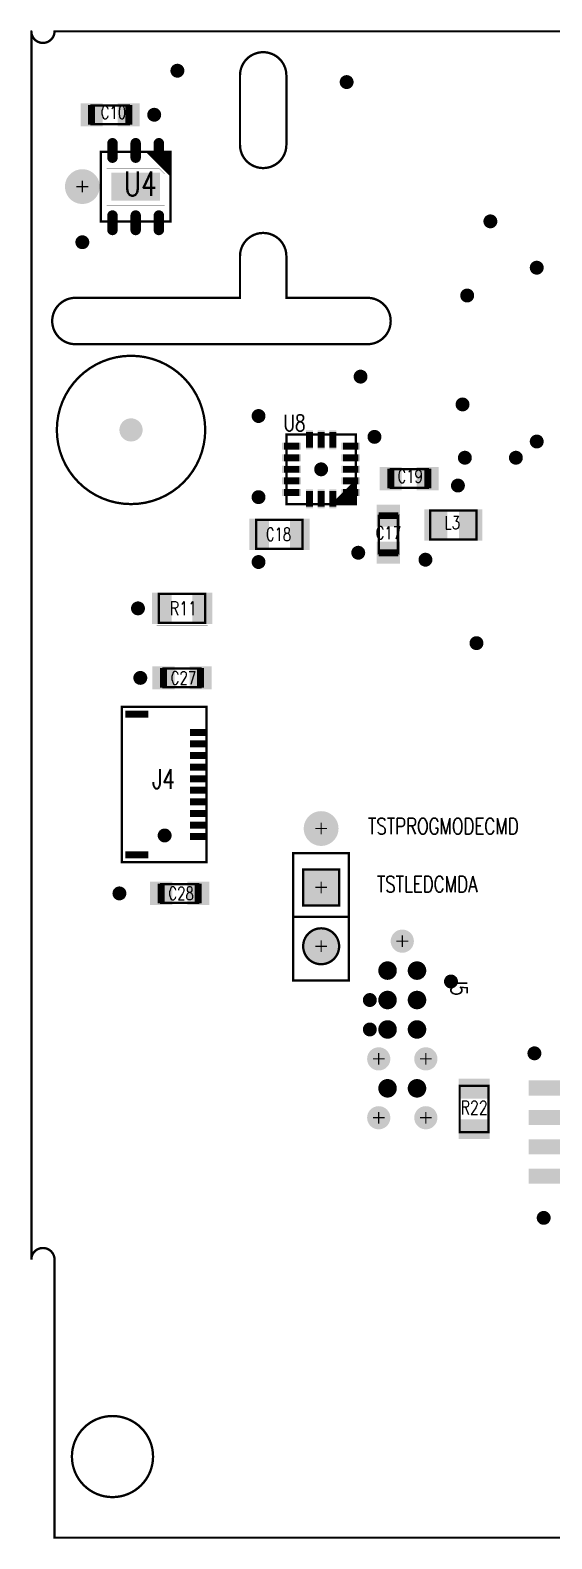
# Model space of a CAD drawing. Extents: x 0 to 128, y -3 to 92.
# Drawn here: x -0.1 to 22.5, y -0.1 to 65.1 of the extents above; entities that cross this region are included whole.
import ezdxf
from ezdxf.enums import TextEntityAlignment as Align

# ---------------------------------------------------------------- set-up
doc = ezdxf.new("R2010")
doc.units = 0
doc.linetypes.add('TRMIDX_6', pattern=[2, 1, 1])
for name, color, linetype in [('BOARD_CUTOUT_00', 254, 'CONTINUOUS'), ('BOARD_OUTLINE_00', 254, 'CONTINUOUS'), ('DRIL_NPLTE_THRU_01', 2, 'CONTINUOUS'), ('DRIL_NPLTE_THRU_02', 3, 'CONTINUOUS'), ('DRIL_PLTE_THRU_01', 2, 'CONTINUOUS'), ('DRIL_PLTE_THRU_02', 3, 'CONTINUOUS'), ('DRIL_SYMBOL', 254, 'CONTINUOUS'), ('PADS_BOT', 96, 'CONTINUOUS'), ('PADS_INNER', 34, 'CONTINUOUS'), ('PADS_TOP', 34, 'CONTINUOUS'), ('PADS_XR_27', 57, 'CONTINUOUS'), ('PART_NAME_01', 254, 'CONTINUOUS'), ('PART_NAME_27', 57, 'CONTINUOUS'), ('PART_TOP_2DLINE_25', 253, 'CONTINUOUS'), ('PART_TOP_2DLINE_27', 57, 'CONTINUOUS'), ('PART_TOP_COPPER_01', 254, 'CONTINUOUS'), ('PART_TOP_CUTOUT_01', 254, 'CONTINUOUS'), ('VIAPTS', 34, 'CONTINUOUS')]:
    doc.layers.add(name, color=color, linetype=linetype)
doc.styles.add('W0$08', font='simplex', dxfattribs={"width": 0.75})
doc.styles.add('W0$085', font='simplex', dxfattribs={"width": 0.75})
doc.styles.add('W0$1', font='simplex', dxfattribs={"width": 0.75})
doc.styles.add('W0$12', font='simplex', dxfattribs={"width": 0.75})
doc.styles.add('W0$15', font='simplex', dxfattribs={"width": 0.75})

# ---------------------------------------------------------------- blocks, each defined once
blk = doc.blocks.new('SMOOTH_0$1')
at = {"const_width": 0.05}
blk.add_lwpolyline([(-0.025, 0, 1), (0.025, 0, 1)], format="xyb", close=True, dxfattribs=at)
blk = doc.blocks.new('BOARD_55')
at = {"layer": 'BOARD_CUTOUT_00', "const_width": 0.1}
for points in [[(45.74, 2.54, -1), (47.74, 2.54), (47.74, -0.46, -1), (45.74, -0.46)], [(61.24, 1.59), (69.24, 1.59, -1), (69.24, -0.16), (61.24, -0.16, -0.846562)], [(38.64, -7.06), (45.74, -7.06), (45.74, -5.26, -1), (47.74, -5.26), (47.74, -7.06), (51.24, -7.06, -1), (51.24, -9.06), (38.64, -9.06, -1)], [(100.99, -47.06, 1), (97.49, -47.06, 1)], [(41.99, -57.06, 1), (38.49, -57.06, 1)]]:
    blk.add_lwpolyline(points, format="xyb", close=True, dxfattribs=at)
at = {"layer": 'BOARD_OUTLINE_00', "const_width": 0.1}
blk.add_lwpolyline([(36.74, 4.44, 1), (37.74, 4.44), (76.24, 4.44, 0.414214), (77.24, 3.44), (85.24, 3.44, 0.414214), (86.24, 4.44), (101.74, 4.44), (101.74, -60.56), (86.24, -60.56, 0.414214), (85.24, -59.56), (77.24, -59.56, 0.414214), (76.24, -60.56), (37.74, -60.56), (37.74, -48.56, 1), (36.74, -48.56)], format="xyb", close=True, dxfattribs=at)
at = {"layer": 'BOARD_CUTOUT_00'}
for p in [(45.74, 2.54), (47.74, 2.54), (61.24, 1.59), (69.24, 1.59), (45.74, -5.26), (38.64, -7.06), (45.74, -7.06)]:
    blk.add_blockref('SMOOTH_0$1', p, dxfattribs=at)
at = {"layer": 'BOARD_OUTLINE_00'}
for p in [(36.74, 4.44), (37.74, 4.44), (76.24, 4.44), (77.24, 3.44)]:
    blk.add_blockref('SMOOTH_0$1', p, dxfattribs=at)
blk = doc.blocks.new('SMOOTH_0$001')
at = {"const_width": 0.0005}
blk.add_lwpolyline([(-0.00025, 0, 1), (0.00025, 0, 1)], format="xyb", close=True, dxfattribs=at)
blk = doc.blocks.new('PART_BODY_TOP_30')
at = {"layer": 'PART_TOP_2DLINE_25', "const_width": 0.001}
blk.add_lwpolyline([(-0.875, -0.48), (0.875, -0.48), (0.875, 0.48), (-0.875, 0.48)], close=True, dxfattribs=at)
at = {"layer": 'PART_TOP_2DLINE_27', "const_width": 0.1}
blk.add_lwpolyline([(-0.8, -0.405), (0.8, -0.405), (0.8, 0.405), (-0.8, 0.405)], close=True, dxfattribs=at)
at = {"layer": 'PART_TOP_2DLINE_25'}
for p in [(-0.875, 0.48), (0.875, 0.48), (-0.875, -0.48), (0.875, -0.48)]:
    blk.add_blockref('SMOOTH_0$001', p, dxfattribs=at)
at = {"layer": 'PART_TOP_2DLINE_27'}
for p in [(-0.8, 0.405), (0.8, 0.405), (-0.8, -0.405), (0.8, -0.405)]:
    blk.add_blockref('SMOOTH_0$1', p, dxfattribs=at)
blk = doc.blocks.new('DRIL_HOLE_0')
blk.add_lwpolyline([(0, 0, 1), (0, 0, 1)], format="xyb", close=True)
blk = doc.blocks.new('PAD_0')
blk.add_lwpolyline([(0, 0, 1), (0, 0, 1)], format="xyb", close=True)
blk = doc.blocks.new('PAD_3')
at = {"const_width": 0.3}
blk.add_lwpolyline([(-0.425, 0), (0.425, 0)], dxfattribs=at)
blk = doc.blocks.new('PAD_4')
at = {"const_width": 0.95}
blk.add_lwpolyline([(-0.5, 0), (0.5, 0)], dxfattribs=at)
blk = doc.blocks.new('STK_TOP_974')
at = {"layer": 'DRIL_NPLTE_THRU_01'}
blk.add_blockref('DRIL_HOLE_0', (0, 0), dxfattribs=at)
at = {"layer": 'DRIL_NPLTE_THRU_02'}
blk.add_blockref('DRIL_HOLE_0', (0, 0), dxfattribs=at)
at = {"layer": 'PADS_BOT'}
blk.add_blockref('PAD_0', (0, 0), dxfattribs=at)
at = {"layer": 'PADS_INNER'}
blk.add_blockref('PAD_0', (0, 0), dxfattribs=at)
at = {"layer": 'PADS_TOP', "rotation": 90}
blk.add_blockref('PAD_4', (0, 0), dxfattribs=at)
at = {"layer": 'PADS_XR_27', "rotation": 90}
blk.add_blockref('PAD_3', (0, 0), dxfattribs=at)
blk = doc.blocks.new('SYM_TOP_4')
for name, p in [('STK_TOP_974', (-0.8, 0)), ('STK_TOP_974', (0.8, 0)), ('PART_BODY_TOP_30', (0, 0))]:
    blk.add_blockref(name, p)
blk = doc.blocks.new('PART_TOP_5')
blk.add_blockref('SYM_TOP_4', (0, 0))
at = {"layer": 'PART_NAME_27', "style": 'W0$08', "width": 0.75}
blk.add_text('C10', height=0.56, dxfattribs=at).set_placement((0.14, 0.1), align=Align.MIDDLE_CENTER)
blk = doc.blocks.new('PART_TOP_15')
blk.add_blockref('SYM_TOP_4', (0, 0))
at = {"layer": 'PART_NAME_27', "style": 'W0$08', "width": 0.75}
blk.add_text('C19', height=0.56, dxfattribs=at).set_placement((0.04, 0.1), align=Align.MIDDLE_CENTER)
blk = doc.blocks.new('PART_BODY_TOP_35')
at = {"layer": 'PART_TOP_2DLINE_25', "const_width": 0.001}
blk.add_lwpolyline([(-1.1, -0.725), (1.1, -0.725), (1.1, 0.725), (-1.1, 0.725)], close=True, dxfattribs=at)
at = {"layer": 'PART_TOP_2DLINE_27', "const_width": 0.1}
blk.add_lwpolyline([(-1, -0.625), (1, -0.625), (1, 0.625), (-1, 0.625)], close=True, dxfattribs=at)
at = {"layer": 'PART_TOP_2DLINE_25'}
for p in [(-1.1, 0.725), (1.1, 0.725), (-1.1, -0.725), (1.1, -0.725)]:
    blk.add_blockref('SMOOTH_0$001', p, dxfattribs=at)
at = {"layer": 'PART_TOP_2DLINE_27'}
for p in [(-1, 0.625), (1, 0.625), (-1, -0.625), (1, -0.625)]:
    blk.add_blockref('SMOOTH_0$1', p, dxfattribs=at)
blk = doc.blocks.new('PAD_30')
at = {"const_width": 0.6}
blk.add_lwpolyline([(-0.5, 0), (0.5, 0)], dxfattribs=at)
blk = doc.blocks.new('PAD_31')
at = {"const_width": 0.85}
blk.add_lwpolyline([(-0.675, 0), (0.675, 0)], dxfattribs=at)
blk = doc.blocks.new('STK_TOP_1145')
at = {"layer": 'DRIL_NPLTE_THRU_01'}
blk.add_blockref('DRIL_HOLE_0', (0, 0), dxfattribs=at)
at = {"layer": 'DRIL_NPLTE_THRU_02'}
blk.add_blockref('DRIL_HOLE_0', (0, 0), dxfattribs=at)
at = {"layer": 'PADS_BOT'}
blk.add_blockref('PAD_0', (0, 0), dxfattribs=at)
at = {"layer": 'PADS_INNER'}
blk.add_blockref('PAD_0', (0, 0), dxfattribs=at)
at = {"layer": 'PADS_TOP', "rotation": 90}
blk.add_blockref('PAD_31', (0, 0), dxfattribs=at)
at = {"layer": 'PADS_XR_27', "rotation": 90}
blk.add_blockref('PAD_30', (0, 0), dxfattribs=at)
blk = doc.blocks.new('SYM_TOP_9')
for name, p in [('STK_TOP_1145', (-0.875, 0)), ('PART_BODY_TOP_35', (0, 0)), ('STK_TOP_1145', (0.875, 0))]:
    blk.add_blockref(name, p)
blk = doc.blocks.new('PART_TOP_18')
blk.add_blockref('SYM_TOP_9', (0, 0))
at = {"layer": 'PART_NAME_27', "style": 'W0$085', "width": 0.75}
blk.add_text('R11', height=0.595, rotation=-180, dxfattribs=at).set_placement((-0.0575, 0), align=Align.MIDDLE_CENTER)
blk = doc.blocks.new('PART_BODY_TOP_40')
at = {"layer": 'PART_TOP_2DLINE_25', "const_width": 0.001}
blk.add_lwpolyline([(-3.35, -1.9), (3.35, -1.9), (3.35, 1.75), (-3.35, 1.75)], close=True, dxfattribs=at)
at = {"layer": 'PART_TOP_2DLINE_27', "const_width": 0.1}
blk.add_lwpolyline([(-3.35, -1.9), (3.35, -1.9), (3.35, 1.75), (-3.35, 1.75)], close=True, dxfattribs=at)
at = {"layer": 'PART_TOP_2DLINE_25'}
for p in [(-3.35, 1.75), (3.35, 1.75), (-3.35, -1.9), (3.35, -1.9)]:
    blk.add_blockref('SMOOTH_0$001', p, dxfattribs=at)
at = {"layer": 'PART_TOP_2DLINE_27'}
for p in [(-3.35, 1.75), (3.35, 1.75), (-3.35, -1.9), (3.35, -1.9)]:
    blk.add_blockref('SMOOTH_0$1', p, dxfattribs=at)
blk = doc.blocks.new('PAD_52')
at = {"const_width": 0.15}
blk.add_lwpolyline([(-0.25, 0), (0.25, 0)], dxfattribs=at)
blk = doc.blocks.new('PAD_53')
at = {"const_width": 0.3}
blk.add_lwpolyline([(-0.35, 0), (0.35, 0)], dxfattribs=at)
blk = doc.blocks.new('STK_TOP_1115')
at = {"layer": 'DRIL_PLTE_THRU_01'}
blk.add_blockref('DRIL_HOLE_0', (0, 0), dxfattribs=at)
at = {"layer": 'DRIL_PLTE_THRU_02'}
blk.add_blockref('DRIL_HOLE_0', (0, 0), dxfattribs=at)
at = {"layer": 'PADS_BOT'}
blk.add_blockref('PAD_0', (0, 0), dxfattribs=at)
at = {"layer": 'PADS_INNER'}
blk.add_blockref('PAD_0', (0, 0), dxfattribs=at)
at = {"layer": 'PADS_TOP', "rotation": 90}
blk.add_blockref('PAD_53', (0, 0), dxfattribs=at)
at = {"layer": 'PADS_XR_27', "rotation": 90}
blk.add_blockref('PAD_52', (0, 0), dxfattribs=at)
blk = doc.blocks.new('PAD_56')
at = {"const_width": 0.15}
blk.add_lwpolyline([(-0.4, 0), (0.4, 0)], dxfattribs=at)
blk = doc.blocks.new('PAD_57')
at = {"const_width": 0.3}
blk.add_lwpolyline([(-0.5, 0), (0.5, 0)], dxfattribs=at)
blk = doc.blocks.new('STK_TOP_1116')
at = {"layer": 'DRIL_PLTE_THRU_01'}
blk.add_blockref('DRIL_HOLE_0', (0, 0), dxfattribs=at)
at = {"layer": 'DRIL_PLTE_THRU_02'}
blk.add_blockref('DRIL_HOLE_0', (0, 0), dxfattribs=at)
at = {"layer": 'PADS_BOT'}
blk.add_blockref('PAD_0', (0, 0), dxfattribs=at)
at = {"layer": 'PADS_INNER'}
blk.add_blockref('PAD_0', (0, 0), dxfattribs=at)
at = {"layer": 'PADS_TOP', "rotation": 90}
blk.add_blockref('PAD_57', (0, 0), dxfattribs=at)
at = {"layer": 'PADS_XR_27', "rotation": 90}
blk.add_blockref('PAD_56', (0, 0), dxfattribs=at)
blk = doc.blocks.new('SYM_TOP_14')
for name, p in [('PART_BODY_TOP_40', (0, 0)), ('STK_TOP_1115', (-2.25, 1.4)), ('STK_TOP_1115', (-1.75, 1.4)), ('STK_TOP_1115', (-1.25, 1.4)), ('STK_TOP_1115', (-0.75, 1.4)), ('STK_TOP_1115', (-0.25, 1.4)), ('STK_TOP_1115', (0.25, 1.4)), ('STK_TOP_1115', (0.75, 1.4)), ('STK_TOP_1115', (1.25, 1.4)), ('STK_TOP_1115', (1.75, 1.4)), ('STK_TOP_1115', (2.25, 1.4)), ('STK_TOP_1116', (-3.04, -1.25)), ('STK_TOP_1116', (3.04, -1.25))]:
    blk.add_blockref(name, p)
blk = doc.blocks.new('PART_TOP_19')
blk.add_blockref('SYM_TOP_14', (0, 0))
at = {"layer": 'PART_NAME_27', "style": 'W0$12', "width": 0.75}
blk.add_text('J4', height=0.84, rotation=-270, dxfattribs=at).set_placement((-0.24, -0.1), align=Align.MIDDLE_CENTER)
blk = doc.blocks.new('PART_TOP_22')
blk.add_blockref('SYM_TOP_4', (0, 0))
at = {"layer": 'PART_NAME_27', "style": 'W0$08', "width": 0.75}
blk.add_text('C27', height=0.56, rotation=-180, dxfattribs=at).set_placement((-0.06, 0), align=Align.MIDDLE_CENTER)
blk = doc.blocks.new('PART_TOP_23')
blk.add_blockref('SYM_TOP_4', (0, 0))
at = {"layer": 'PART_NAME_27', "style": 'W0$08', "width": 0.75}
blk.add_text('C28', height=0.56, rotation=-180, dxfattribs=at).set_placement((-0.06, 0), align=Align.MIDDLE_CENTER)
blk = doc.blocks.new('DRIL_SYMBOL_0$9')
at = {"layer": 'DRIL_SYMBOL', "const_width": 0.0508}
for points in [[(-0.254, 0), (0.254, 0)], [(0, -0.254), (0, 0.254)]]:
    blk.add_lwpolyline(points, dxfattribs=at)
blk = doc.blocks.new('DRIL_HOLE_0$9')
at = {"const_width": 0.45}
blk.add_lwpolyline([(-0.225, 0, 1), (0.225, 0, 1)], format="xyb", close=True, dxfattribs=at)
blk.add_blockref('DRIL_SYMBOL_0$9', (0, 0))
blk = doc.blocks.new('PAD_58')
at = {"const_width": 0.75}
blk.add_lwpolyline([(0, -0.375, 1), (0, 0.375, 1)], format="xyb", close=True, dxfattribs=at)
blk = doc.blocks.new('STK_TOP_1065')
at = {"layer": 'DRIL_PLTE_THRU_01'}
blk.add_blockref('DRIL_HOLE_0$9', (0, 0), dxfattribs=at)
at = {"layer": 'DRIL_PLTE_THRU_02'}
blk.add_blockref('DRIL_HOLE_0$9', (0, 0), dxfattribs=at)
at = {"layer": 'PADS_BOT'}
blk.add_blockref('PAD_58', (0, 0), dxfattribs=at)
at = {"layer": 'PADS_INNER'}
blk.add_blockref('PAD_58', (0, 0), dxfattribs=at)
at = {"layer": 'PADS_TOP'}
blk.add_blockref('PAD_58', (0, 0), dxfattribs=at)
blk = doc.blocks.new('SYM_TOP_15')
blk.add_blockref('STK_TOP_1065', (0, 0))
blk = doc.blocks.new('PART_TOP_24')
blk.add_blockref('SYM_TOP_15', (0, 0))
blk = doc.blocks.new('PART_BODY_TOP_42')
at = {"layer": 'PART_TOP_2DLINE_25', "const_width": 0.001}
blk.add_lwpolyline([(-1.5, -1.5), (-1.5, 1.5), (1.5, 1.5), (1.5, -1.5)], close=True, dxfattribs=at)
at = {"layer": 'PART_TOP_2DLINE_27', "const_width": 0.1}
blk.add_lwpolyline([(-1.5, -1.5), (-1.5, 1.5), (1.5, 1.5), (1.5, -1.5)], close=True, dxfattribs=at)
for points in [[(-1.1, 1.5), (-1.5, 1.1)], [(-1, 1.5), (-1.5, 1)], [(-0.9, 1.5), (-1.5, 0.9)], [(-0.8, 1.5), (-1.5, 0.8)], [(-0.7, 1.5), (-1.5, 0.7)], [(-0.6, 1.5), (-1.5, 0.6)], [(-0.5, 1.5), (-1.5, 0.5)], [(-1.37, 1.48), (-1.47, 1.38)], [(-1.265, 1.465), (-1.465, 1.265)]]:
    blk.add_lwpolyline(points, dxfattribs=at)
at = {"layer": 'PART_TOP_2DLINE_25'}
for p in [(-1.5, 1.5), (1.5, 1.5), (-1.5, -1.5), (1.5, -1.5)]:
    blk.add_blockref('SMOOTH_0$001', p, dxfattribs=at)
at = {"layer": 'PART_TOP_2DLINE_27'}
for p in [(-1.5, 1.5), (-1.47, 1.38), (-1.465, 1.265), (-1.37, 1.48), (-1.265, 1.465), (-1.1, 1.5), (-1, 1.5), (-0.9, 1.5), (-0.8, 1.5), (-0.7, 1.5), (-0.6, 1.5), (-0.5, 1.5), (1.5, 1.5), (-1.5, 1.1), (-1.5, 1), (-1.5, 0.9), (-1.5, 0.8), (-1.5, 0.7), (-1.5, 0.6), (-1.5, 0.5), (-1.5, -1.5), (1.5, -1.5)]:
    blk.add_blockref('SMOOTH_0$1', p, dxfattribs=at)
blk = doc.blocks.new('PAD_64')
at = {"const_width": 0.3}
blk.add_lwpolyline([(-0.3335, 0), (0.3335, 0)], dxfattribs=at)
blk = doc.blocks.new('PAD_65')
at = {"const_width": 0.305}
blk.add_lwpolyline([(-0.4065, 0), (0.4065, 0)], dxfattribs=at)
blk = doc.blocks.new('STK_TOP_1088')
at = {"layer": 'DRIL_NPLTE_THRU_01'}
blk.add_blockref('DRIL_HOLE_0', (0, 0), dxfattribs=at)
at = {"layer": 'DRIL_NPLTE_THRU_02'}
blk.add_blockref('DRIL_HOLE_0', (0, 0), dxfattribs=at)
at = {"layer": 'PADS_BOT'}
blk.add_blockref('PAD_0', (0, 0), dxfattribs=at)
at = {"layer": 'PADS_INNER'}
blk.add_blockref('PAD_0', (0, 0), dxfattribs=at)
at = {"layer": 'PADS_TOP'}
blk.add_blockref('PAD_65', (0, 0), dxfattribs=at)
at = {"layer": 'PADS_XR_27'}
blk.add_blockref('PAD_64', (0, 0), dxfattribs=at)
blk = doc.blocks.new('STK_TOP_1089')
at = {"layer": 'DRIL_NPLTE_THRU_01'}
blk.add_blockref('DRIL_HOLE_0', (0, 0), dxfattribs=at)
at = {"layer": 'DRIL_NPLTE_THRU_02'}
blk.add_blockref('DRIL_HOLE_0', (0, 0), dxfattribs=at)
at = {"layer": 'PADS_BOT'}
blk.add_blockref('PAD_0', (0, 0), dxfattribs=at)
at = {"layer": 'PADS_INNER'}
blk.add_blockref('PAD_0', (0, 0), dxfattribs=at)
at = {"layer": 'PADS_TOP', "rotation": 90}
blk.add_blockref('PAD_65', (0, 0), dxfattribs=at)
at = {"layer": 'PADS_XR_27', "rotation": 90}
blk.add_blockref('PAD_64', (0, 0), dxfattribs=at)
blk = doc.blocks.new('SYM_TOP_16')
for name, p in [('PART_BODY_TOP_42', (0, 0)), ('STK_TOP_1089', (-0.5, 1.275)), ('STK_TOP_1089', (0, 1.275)), ('STK_TOP_1089', (0.5, 1.275)), ('STK_TOP_1088', (-1.275, 1)), ('STK_TOP_1088', (-1.275, 0.5)), ('STK_TOP_1088', (1.275, 1)), ('STK_TOP_1088', (1.275, 0.5)), ('STK_TOP_1088', (-1.275, 0)), ('STK_TOP_1088', (1.275, 0)), ('STK_TOP_1088', (-1.275, -0.5)), ('STK_TOP_1088', (1.275, -0.5)), ('STK_TOP_1088', (-1.275, -1)), ('STK_TOP_1089', (-0.5, -1.275)), ('STK_TOP_1089', (0, -1.275)), ('STK_TOP_1089', (0.5, -1.275)), ('STK_TOP_1088', (1.275, -1))]:
    blk.add_blockref(name, p)
blk = doc.blocks.new('PART_TOP_26')
blk.add_blockref('SYM_TOP_16', (0, 0))
at = {"layer": 'PART_NAME_27', "style": 'W0$1', "width": 0.75}
blk.add_text('U8', height=0.7, rotation=-180, dxfattribs=at).set_placement((1.15, -2), align=Align.MIDDLE_CENTER)
blk = doc.blocks.new('PART_BODY_TOP_43')
at = {"layer": 'PART_TOP_2DLINE_25', "const_width": 0.001}
blk.add_lwpolyline([(-1.1, -0.725), (1.1, -0.725), (1.1, 0.725), (-1.1, 0.725)], close=True, dxfattribs=at)
at = {"layer": 'PART_TOP_2DLINE_27', "const_width": 0.1}
blk.add_lwpolyline([(-1, -0.625), (1, -0.625), (1, 0.625), (-1, 0.625)], close=True, dxfattribs=at)
at = {"layer": 'PART_TOP_2DLINE_25'}
for p in [(-1.1, 0.725), (1.1, 0.725), (-1.1, -0.725), (1.1, -0.725)]:
    blk.add_blockref('SMOOTH_0$001', p, dxfattribs=at)
at = {"layer": 'PART_TOP_2DLINE_27'}
for p in [(-1, 0.625), (1, 0.625), (-1, -0.625), (1, -0.625)]:
    blk.add_blockref('SMOOTH_0$1', p, dxfattribs=at)
blk = doc.blocks.new('PAD_7')
at = {"const_width": 0.5}
blk.add_lwpolyline([(-0.625, 0), (0.625, 0)], dxfattribs=at)
blk = doc.blocks.new('PAD_8')
at = {"const_width": 1}
blk.add_lwpolyline([(-0.675, 0), (0.675, 0)], dxfattribs=at)
blk = doc.blocks.new('STK_TOP_983')
at = {"layer": 'DRIL_NPLTE_THRU_01'}
blk.add_blockref('DRIL_HOLE_0', (0, 0), dxfattribs=at)
at = {"layer": 'DRIL_NPLTE_THRU_02'}
blk.add_blockref('DRIL_HOLE_0', (0, 0), dxfattribs=at)
at = {"layer": 'PADS_BOT'}
blk.add_blockref('PAD_0', (0, 0), dxfattribs=at)
at = {"layer": 'PADS_INNER'}
blk.add_blockref('PAD_0', (0, 0), dxfattribs=at)
at = {"layer": 'PADS_TOP', "rotation": 90}
blk.add_blockref('PAD_8', (0, 0), dxfattribs=at)
at = {"layer": 'PADS_XR_27', "rotation": 90}
blk.add_blockref('PAD_7', (0, 0), dxfattribs=at)
blk = doc.blocks.new('SYM_TOP_17')
for name, p in [('STK_TOP_983', (-0.75, 0)), ('PART_BODY_TOP_43', (0, 0)), ('STK_TOP_983', (0.75, 0))]:
    blk.add_blockref(name, p)
blk = doc.blocks.new('PART_TOP_27')
blk.add_blockref('SYM_TOP_17', (0, 0))
at = {"layer": 'PART_NAME_27', "style": 'W0$08', "width": 0.75}
blk.add_text('L3', height=0.56, rotation=-180, dxfattribs=at).set_placement((0.04, -0.1), align=Align.MIDDLE_CENTER)
blk = doc.blocks.new('PART_BODY_TOP_44')
at = {"layer": 'PART_TOP_2DLINE_25', "const_width": 0.001}
blk.add_lwpolyline([(-1.25, -2.8), (1.25, -2.8), (1.25, 2.8), (-1.25, 2.8)], close=True, dxfattribs=at)
at = {"layer": 'PART_TOP_2DLINE_27', "const_width": 0.1}
for points in [[(-1.2, -2.75), (1.2, -2.75), (1.2, 2.75), (-1.2, 2.75)], [(-0.775, 0.495), (-0.775, 2.045), (0.775, 2.045), (0.775, 0.495)]]:
    blk.add_lwpolyline(points, close=True, dxfattribs=at)
blk.add_lwpolyline([(-1.2, 0), (1.2, 0)], dxfattribs=at)
blk.add_lwpolyline([(0, -0.495), (0, -0.495, -1), (0, -2.045), (0, -2.045, -1)], format="xyb", close=True, dxfattribs=at)
at = {"layer": 'PART_TOP_2DLINE_25'}
for p in [(-1.25, 2.8), (1.25, 2.8), (-1.25, -2.8), (1.25, -2.8)]:
    blk.add_blockref('SMOOTH_0$001', p, dxfattribs=at)
at = {"layer": 'PART_TOP_2DLINE_27'}
for p in [(-1.2, 2.75), (1.2, 2.75), (-0.775, 2.045), (0.775, 2.045), (-1.2, 0), (-0.775, 0.495), (0.775, 0.495), (1.2, 0), (0, -0.495), (0, -0.495), (0, -2.045), (0, -2.045), (-1.2, -2.75), (1.2, -2.75)]:
    blk.add_blockref('SMOOTH_0$1', p, dxfattribs=at)
blk = doc.blocks.new('PAD_66')
at = {"const_width": 1.5}
blk.add_lwpolyline([(-0.75, 0), (0.75, 0)], dxfattribs=at)
blk = doc.blocks.new('STK_TOP_1109')
at = {"layer": 'DRIL_PLTE_THRU_01'}
blk.add_blockref('DRIL_HOLE_0$9', (0, 0), dxfattribs=at)
at = {"layer": 'DRIL_PLTE_THRU_02'}
blk.add_blockref('DRIL_HOLE_0$9', (0, 0), dxfattribs=at)
at = {"layer": 'PADS_BOT'}
blk.add_blockref('PAD_66', (0, 0), dxfattribs=at)
at = {"layer": 'PADS_INNER'}
blk.add_blockref('PAD_58', (0, 0), dxfattribs=at)
at = {"layer": 'PADS_TOP'}
blk.add_blockref('PAD_66', (0, 0), dxfattribs=at)
blk = doc.blocks.new('SYM_TOP_18')
for name, p in [('PART_BODY_TOP_44', (0, 0)), ('STK_TOP_1109', (0, 1.27)), ('STK_TOP_1065', (0, -1.27))]:
    blk.add_blockref(name, p)
blk = doc.blocks.new('PART_TOP_28')
blk.add_blockref('SYM_TOP_18', (0, 0))
at = {"layer": 'PART_NAME_27', "style": 'W0$15', "width": 0.75}
blk.add_text('TSTLEDCMDA', height=0.7, dxfattribs=at).set_placement((4.575, 1.41), align=Align.MIDDLE_CENTER)
blk = doc.blocks.new('PART_TOP_29')
blk.add_blockref('SYM_TOP_15', (0, 0))
at = {"layer": 'PART_NAME_27', "style": 'W0$15', "width": 0.75}
blk.add_text('TSTPROGMODECMD', height=0.7, dxfattribs=at).set_placement((5.275, 0.1), align=Align.MIDDLE_CENTER)
blk = doc.blocks.new('PART_TOP_30')
blk.add_blockref('SYM_TOP_4', (0, 0))
at = {"layer": 'PART_NAME_27', "style": 'W0$08', "width": 0.75}
blk.add_text('C17', height=0.56, rotation=-270, dxfattribs=at).set_placement((-0.06, 0), align=Align.MIDDLE_CENTER)
blk = doc.blocks.new('PART_BODY_TOP_45')
at = {"layer": 'PART_TOP_2DLINE_25', "const_width": 0.001}
blk.add_lwpolyline([(-1.1, -0.725), (1.1, -0.725), (1.1, 0.725), (-1.1, 0.725)], close=True, dxfattribs=at)
at = {"layer": 'PART_TOP_2DLINE_27', "const_width": 0.1}
blk.add_lwpolyline([(-1, -0.625), (1, -0.625), (1, 0.625), (-1, 0.625)], close=True, dxfattribs=at)
at = {"layer": 'PART_TOP_2DLINE_25'}
for p in [(-1.1, 0.725), (1.1, 0.725), (-1.1, -0.725), (1.1, -0.725)]:
    blk.add_blockref('SMOOTH_0$001', p, dxfattribs=at)
at = {"layer": 'PART_TOP_2DLINE_27'}
for p in [(-1, 0.625), (1, 0.625), (-1, -0.625), (1, -0.625)]:
    blk.add_blockref('SMOOTH_0$1', p, dxfattribs=at)
blk = doc.blocks.new('SYM_TOP_19')
for name, p in [('STK_TOP_1145', (-0.875, 0)), ('PART_BODY_TOP_45', (0, 0)), ('STK_TOP_1145', (0.875, 0))]:
    blk.add_blockref(name, p)
blk = doc.blocks.new('PART_TOP_33')
blk.add_blockref('SYM_TOP_19', (0, 0))
at = {"layer": 'PART_NAME_27', "style": 'W0$08', "width": 0.75}
blk.add_text('C18', height=0.56, rotation=-180, dxfattribs=at).set_placement((0.04, 0), align=Align.MIDDLE_CENTER)
blk = doc.blocks.new('PAD_71')
at = {"const_width": 0.4}
blk.add_lwpolyline([(0, -0.2, 1), (0, 0.2, 1)], format="xyb", close=True, dxfattribs=at)
blk = doc.blocks.new('STK_TOP_1203')
at = {"layer": 'DRIL_PLTE_THRU_01'}
blk.add_blockref('DRIL_HOLE_0', (0, 0), dxfattribs=at)
at = {"layer": 'DRIL_PLTE_THRU_02'}
blk.add_blockref('DRIL_HOLE_0', (0, 0), dxfattribs=at)
at = {"layer": 'PADS_BOT'}
blk.add_blockref('PAD_0', (0, 0), dxfattribs=at)
at = {"layer": 'PADS_INNER'}
blk.add_blockref('PAD_0', (0, 0), dxfattribs=at)
at = {"layer": 'PADS_TOP'}
blk.add_blockref('PAD_71', (0, 0), dxfattribs=at)
at = {"layer": 'PADS_XR_27'}
blk.add_blockref('PAD_71', (0, 0), dxfattribs=at)
blk = doc.blocks.new('DRIL_SYMBOL_1')
at = {"layer": 'DRIL_SYMBOL', "const_width": 0.0508}
for points in [[(-0.254, 0), (0.254, 0)], [(0, -0.254), (0, 0.254)]]:
    blk.add_lwpolyline(points, dxfattribs=at)
blk = doc.blocks.new('DRIL_HOLE_1')
at = {"const_width": 0.5}
blk.add_lwpolyline([(-0.25, 0, 1), (0.25, 0, 1)], format="xyb", close=True, dxfattribs=at)
blk.add_blockref('DRIL_SYMBOL_1', (0, 0))
blk = doc.blocks.new('PAD_36')
at = {"const_width": 0.5}
blk.add_lwpolyline([(0, -0.25, 1), (0, 0.25, 1)], format="xyb", close=True, dxfattribs=at)
blk = doc.blocks.new('STK_TOP_1204')
at = {"layer": 'DRIL_PLTE_THRU_01'}
blk.add_blockref('DRIL_HOLE_1', (0, 0), dxfattribs=at)
at = {"layer": 'DRIL_PLTE_THRU_02'}
blk.add_blockref('DRIL_HOLE_1', (0, 0), dxfattribs=at)
at = {"layer": 'PADS_BOT'}
blk.add_blockref('PAD_0', (0, 0), dxfattribs=at)
at = {"layer": 'PADS_INNER'}
blk.add_blockref('PAD_0', (0, 0), dxfattribs=at)
at = {"layer": 'PADS_TOP'}
blk.add_blockref('PAD_0', (0, 0), dxfattribs=at)
at = {"layer": 'PADS_XR_27'}
blk.add_blockref('PAD_36', (0, 0), dxfattribs=at)
blk = doc.blocks.new('SYM_TOP_22')
for name, p in [('STK_TOP_1204', (2.54, 1.016)), ('STK_TOP_1204', (5.08, 1.016)), ('STK_TOP_1203', (-1.27, 0.635)), ('STK_TOP_1203', (0, 0.635)), ('STK_TOP_1203', (1.27, 0.635)), ('STK_TOP_1203', (3.81, 0.635)), ('STK_TOP_1204', (-2.54, 0)), ('STK_TOP_1203', (-1.27, -0.635)), ('STK_TOP_1203', (0, -0.635)), ('STK_TOP_1203', (1.27, -0.635)), ('STK_TOP_1204', (2.54, -1.016)), ('STK_TOP_1203', (3.81, -0.635)), ('STK_TOP_1204', (5.08, -1.016))]:
    blk.add_blockref(name, p)
blk = doc.blocks.new('PART_TOP_58')
blk.add_blockref('SYM_TOP_22', (0, 0))
at = {"layer": 'PART_NAME_01', "style": 'W0$1', "width": 0.75}
blk.add_text('J5', height=0.7, dxfattribs=at).set_placement((-1, 2.1))
blk = doc.blocks.new('PART_TOP_69')
blk.add_blockref('SYM_TOP_9', (0, 0))
at = {"layer": 'PART_NAME_27', "style": 'W0$085', "width": 0.75}
blk.add_text('R22', height=0.595, rotation=-270, dxfattribs=at).set_placement((-0.0575, 0), align=Align.MIDDLE_CENTER)
blk = doc.blocks.new('PART_BODY_TOP_56')
at = {"layer": 'PART_TOP_2DLINE_25', "const_width": 0.001}
blk.add_lwpolyline([(-2, -2.5), (2, -2.5), (2, 2.5), (-2, 2.5)], close=True, dxfattribs=at)
at = {"layer": 'PART_TOP_2DLINE_27', "const_width": 0.1}
blk.add_lwpolyline([(-1.95, -2.45), (1.95, -2.45), (1.95, 2.45), (-1.95, 2.45)], close=True, dxfattribs=at)
blk.add_lwpolyline([(-1.45, 1.45, 1), (-0.45, 1.45, 1)], format="xyb", close=True, dxfattribs=at)
at = {"layer": 'PART_TOP_2DLINE_25'}
for p in [(-2, 2.5), (2, 2.5), (-2, -2.5), (2, -2.5)]:
    blk.add_blockref('SMOOTH_0$001', p, dxfattribs=at)
at = {"layer": 'PART_TOP_2DLINE_27'}
for p in [(-1.95, 2.45), (1.95, 2.45), (-1.95, -2.45), (1.95, -2.45)]:
    blk.add_blockref('SMOOTH_0$1', p, dxfattribs=at)
blk = doc.blocks.new('PAD_97')
at = {"const_width": 0.5}
blk.add_lwpolyline([(-0.7, 0), (0.7, 0)], dxfattribs=at)
blk = doc.blocks.new('PAD_98')
at = {"const_width": 0.65}
blk.add_lwpolyline([(-1.125, 0), (1.125, 0)], dxfattribs=at)
blk = doc.blocks.new('STK_TOP_1002')
at = {"layer": 'DRIL_NPLTE_THRU_01'}
blk.add_blockref('DRIL_HOLE_0', (0, 0), dxfattribs=at)
at = {"layer": 'DRIL_NPLTE_THRU_02'}
blk.add_blockref('DRIL_HOLE_0', (0, 0), dxfattribs=at)
at = {"layer": 'PADS_BOT'}
blk.add_blockref('PAD_0', (0, 0), dxfattribs=at)
at = {"layer": 'PADS_INNER'}
blk.add_blockref('PAD_0', (0, 0), dxfattribs=at)
at = {"layer": 'PADS_TOP'}
blk.add_blockref('PAD_98', (0, 0), dxfattribs=at)
at = {"layer": 'PADS_XR_27'}
blk.add_blockref('PAD_97', (0, 0), dxfattribs=at)
blk = doc.blocks.new('SYM_TOP_28')
for name, p in [('STK_TOP_1002', (-2.325, 1.905)), ('PART_BODY_TOP_56', (0, 0)), ('STK_TOP_1002', (2.325, 1.905)), ('STK_TOP_1002', (-2.325, 0.635)), ('STK_TOP_1002', (2.325, 0.635)), ('STK_TOP_1002', (-2.325, -0.635)), ('STK_TOP_1002', (2.325, -0.635)), ('STK_TOP_1002', (-2.325, -1.905)), ('STK_TOP_1002', (2.325, -1.905))]:
    blk.add_blockref(name, p)
blk = doc.blocks.new('PART_TOP_87')
blk.add_blockref('SYM_TOP_28', (0, 0))
at = {"layer": 'PART_NAME_27', "style": 'W0$15', "width": 0.75}
blk.add_text('U3', height=1.05, dxfattribs=at).set_placement((0, 0), align=Align.MIDDLE_CENTER)
blk.add_text('U3', height=1.05, rotation=90, dxfattribs=at).set_placement((0, 0), align=Align.MIDDLE_CENTER)
blk = doc.blocks.new('SMOOTH_0$01')
at = {"const_width": 0.005}
blk.add_lwpolyline([(-0.0025, 0, 1), (0.0025, 0, 1)], format="xyb", close=True, dxfattribs=at)
blk = doc.blocks.new('PART_BODY_TOP_58')
at = {"layer": 'PART_TOP_2DLINE_25', "const_width": 0.001}
blk.add_lwpolyline([(-1.55, -1.55), (-1.55, 1.55), (1.55, 1.55), (1.55, -1.55)], close=True, dxfattribs=at)
at = {"layer": 'PART_TOP_2DLINE_27', "const_width": 0.1}
for points in [[(-1.4, 1.5), (-1.5, 1.4)], [(-1.3, 1.5), (-1.5, 1.3)], [(-1.2, 1.5), (-1.5, 1.2)], [(-1.1, 1.5), (-1.5, 1.1)], [(-1, 1.5), (-1.5, 1)], [(-0.9, 1.5), (-1.5, 0.9)], [(-0.8, 1.5), (-1.5, 0.8)], [(-0.7, 1.5), (-1.5, 0.7)], [(-0.6, 1.5), (-1.5, 0.6)], [(-0.5, 1.5), (-1.5, 0.5)]]:
    blk.add_lwpolyline(points, dxfattribs=at)
blk.add_lwpolyline([(-1.5, -1.5), (-1.5, 1.5), (1.5, 1.5), (1.5, -1.5)], close=True, dxfattribs=at)
at = {"layer": 'PART_TOP_COPPER_01', "linetype": 'TRMIDX_6', "const_width": 0.01}
blk.add_lwpolyline([(-0.8, 1), (-0.55, 1.25), (0.8, 1.25), (0.8, -1.25), (-0.8, -1.25)], close=True, dxfattribs=at)
at = {"layer": 'PART_TOP_2DLINE_25'}
for p in [(-1.55, 1.55), (1.55, 1.55), (-1.55, -1.55), (1.55, -1.55)]:
    blk.add_blockref('SMOOTH_0$001', p, dxfattribs=at)
at = {"layer": 'PART_TOP_2DLINE_27'}
for p in [(-1.5, 1.5), (-1.5, 1.4), (-1.5, 1.3), (-1.4, 1.5), (-1.3, 1.5), (-1.2, 1.5), (-1.1, 1.5), (-1, 1.5), (-0.9, 1.5), (-0.8, 1.5), (-0.7, 1.5), (-0.6, 1.5), (-0.5, 1.5), (1.5, 1.5), (-1.5, 1.2), (-1.5, 1.1), (-1.5, 1), (-1.5, 0.9), (-1.5, 0.8), (-1.5, 0.7), (-1.5, 0.6), (-1.5, 0.5), (-1.5, -1.5), (1.5, -1.5)]:
    blk.add_blockref('SMOOTH_0$1', p, dxfattribs=at)
at = {"layer": 'PART_TOP_COPPER_01'}
for p in [(-0.8, 1), (-0.55, 1.25), (0.8, 1.25), (-0.8, -1.25), (0.8, -1.25)]:
    blk.add_blockref('SMOOTH_0$01', p, dxfattribs=at)
blk = doc.blocks.new('PAD_101')
at = {"const_width": 0.2}
blk.add_lwpolyline([(-0.2, 0), (0.2, 0)], dxfattribs=at)
blk = doc.blocks.new('PAD_102')
at = {"const_width": 0.225}
blk.add_lwpolyline([(-0.3125, -0.1125), (0.3125, -0.1125, 1), (0.3125, 0.1125), (-0.3125, 0.1125, 1)], format="xyb", close=True, dxfattribs=at)
blk = doc.blocks.new('STK_TOP_1154')
at = {"layer": 'DRIL_NPLTE_THRU_01'}
blk.add_blockref('DRIL_HOLE_0', (0, 0), dxfattribs=at)
at = {"layer": 'DRIL_NPLTE_THRU_02'}
blk.add_blockref('DRIL_HOLE_0', (0, 0), dxfattribs=at)
at = {"layer": 'PADS_BOT'}
blk.add_blockref('PAD_0', (0, 0), dxfattribs=at)
at = {"layer": 'PADS_INNER'}
blk.add_blockref('PAD_0', (0, 0), dxfattribs=at)
at = {"layer": 'PADS_TOP'}
blk.add_blockref('PAD_102', (0, 0), dxfattribs=at)
at = {"layer": 'PADS_XR_27', "rotation": 90}
blk.add_blockref('PAD_101', (0, 0), dxfattribs=at)
blk = doc.blocks.new('PAD_104')
at = {"const_width": 1.2}
blk.add_lwpolyline([(-1.05, 0), (1.05, 0)], dxfattribs=at)
blk = doc.blocks.new('STK_TOP_1151')
at = {"layer": 'DRIL_NPLTE_THRU_01'}
blk.add_blockref('DRIL_HOLE_0', (0, 0), dxfattribs=at)
at = {"layer": 'DRIL_NPLTE_THRU_02'}
blk.add_blockref('DRIL_HOLE_0', (0, 0), dxfattribs=at)
at = {"layer": 'PADS_BOT'}
blk.add_blockref('PAD_0', (0, 0), dxfattribs=at)
at = {"layer": 'PADS_INNER'}
blk.add_blockref('PAD_0', (0, 0), dxfattribs=at)
at = {"layer": 'PADS_TOP', "rotation": 90}
blk.add_blockref('PAD_104', (0, 0), dxfattribs=at)
blk = doc.blocks.new('SYM_TOP_30')
for name, p in [('PART_BODY_TOP_58', (0, 0)), ('STK_TOP_1151', (0, 0)), ('STK_TOP_1154', (-1.56, 1)), ('STK_TOP_1154', (1.56, 1)), ('STK_TOP_1154', (-1.56, 0)), ('STK_TOP_1154', (1.56, 0)), ('STK_TOP_1154', (-1.56, -1)), ('STK_TOP_1154', (1.56, -1))]:
    blk.add_blockref(name, p)
blk = doc.blocks.new('PART_TOP_89')
blk.add_blockref('SYM_TOP_30', (0, 0))
at = {"layer": 'PART_NAME_27', "style": 'W0$15', "width": 0.75}
blk.add_text('U4', height=1.05, rotation=-270, dxfattribs=at).set_placement((-0.125, 0.2), align=Align.MIDDLE_CENTER)
blk = doc.blocks.new('PART_BODY_TOP_59')
at = {"layer": 'PART_TOP_CUTOUT_01', "const_width": 0.1}
blk.add_lwpolyline([(3.2, 0, 1), (-3.2, 0, 1)], format="xyb", close=True, dxfattribs=at)
blk = doc.blocks.new('STK_TOP_1230')
at = {"layer": 'DRIL_PLTE_THRU_01'}
blk.add_blockref('DRIL_HOLE_0', (0, 0), dxfattribs=at)
at = {"layer": 'DRIL_PLTE_THRU_02'}
blk.add_blockref('DRIL_HOLE_0', (0, 0), dxfattribs=at)
at = {"layer": 'PADS_BOT'}
blk.add_blockref('PAD_0', (0, 0), dxfattribs=at)
at = {"layer": 'PADS_INNER'}
blk.add_blockref('PAD_0', (0, 0), dxfattribs=at)
at = {"layer": 'PADS_TOP'}
blk.add_blockref('PAD_36', (0, 0), dxfattribs=at)
blk = doc.blocks.new('SYM_TOP_31')
for name in ['PART_BODY_TOP_59', 'STK_TOP_1230']:
    blk.add_blockref(name, (0, 0))
blk = doc.blocks.new('PART_TOP_95')
blk.add_blockref('SYM_TOP_31', (0, 0))
blk = doc.blocks.new('DRIL_SYMBOL_0$3')
at = {"layer": 'DRIL_SYMBOL', "const_width": 0.0508}
for points in [[(-0.254, 0), (0.254, 0)], [(0, -0.254), (0, 0.254)]]:
    blk.add_lwpolyline(points, dxfattribs=at)
blk = doc.blocks.new('DRIL_HOLE_0$3')
at = {"const_width": 0.15}
blk.add_lwpolyline([(-0.075, 0, 1), (0.075, 0, 1)], format="xyb", close=True, dxfattribs=at)
blk.add_blockref('DRIL_SYMBOL_0$3', (0, 0))
blk = doc.blocks.new('PAD_106')
at = {"const_width": 0.3}
blk.add_lwpolyline([(0, -0.15, 1), (0, 0.15, 1)], format="xyb", close=True, dxfattribs=at)
blk = doc.blocks.new('STK_TOP_772')
at = {"layer": 'DRIL_PLTE_THRU_01'}
blk.add_blockref('DRIL_HOLE_0$3', (0, 0), dxfattribs=at)
at = {"layer": 'DRIL_PLTE_THRU_02'}
blk.add_blockref('DRIL_HOLE_0$3', (0, 0), dxfattribs=at)
at = {"layer": 'PADS_BOT'}
blk.add_blockref('PAD_106', (0, 0), dxfattribs=at)
at = {"layer": 'PADS_INNER'}
blk.add_blockref('PAD_106', (0, 0), dxfattribs=at)
at = {"layer": 'PADS_TOP'}
blk.add_blockref('PAD_106', (0, 0), dxfattribs=at)
blk = doc.blocks.new('SYM_TOP_1')
blk.add_blockref('STK_TOP_772', (0, 0))

msp = doc.modelspace()

# ---------------------------------------------------------------- block references
for name, p in [('BOARD_55', (-36.74, 60.56)), ('PART_TOP_5', (3.4, 61.4)), ('PART_TOP_24', (2.2, 58.3)), ('PART_TOP_95', (4.3, 47.8)), ('PART_TOP_15', (16.3, 45.7)), ('PART_TOP_29', (12.5, 30.6)), ('PART_TOP_28', (12.5, 26.79)), ('PART_TOP_87', (24.9, 17.5))]:
    msp.add_blockref(name, p)
for name, p, rotation in [('PART_TOP_89', (4.5, 58.3), 270), ('PART_TOP_26', (12.5, 46.1), 180), ('PART_TOP_33', (10.7, 43.3), 180), ('PART_TOP_30', (15.4, 43.3), 270), ('PART_TOP_27', (18.2, 43.7), 180), ('PART_TOP_18', (6.5, 40.1), 180), ('PART_TOP_22', (6.5, 37.1), 180), ('PART_TOP_19', (5.8, 32.5), 270), ('PART_TOP_23', (6.4, 27.8), 180), ('PART_TOP_58', (16, 23.2), 270), ('PART_TOP_69', (19.1, 18.5), 270)]:
    msp.add_blockref(name, p, dxfattribs=dict(rotation=rotation))
at = {"layer": 'VIAPTS'}
for p in [(6.3, 63.3), (13.6, 62.81), (5.3, 61.4), (19.8, 56.8), (2.2, 55.9), (21.8, 54.8), (18.8, 53.6), (14.2, 50.1), (18.6, 48.9), (9.8, 48.4), (14.8, 47.5), (21.8, 47.3), (18.7, 46.6), (20.9, 46.6), (12.5, 46.1), (18.4, 45.4), (9.8, 44.9), (9.8, 42.1), (14.1, 42.5), (17, 42.2), (4.6, 40.1), (19.2, 38.6), (4.7, 37.1), (5.75, 30.3), (3.8, 27.8), (18.1, 24), (14.6, 23.2), (14.6, 21.93), (21.7, 20.9), (22.1, 13.8)]:
    msp.add_blockref('SYM_TOP_1', p, dxfattribs=at)

doc.saveas('drawing.dxf')
